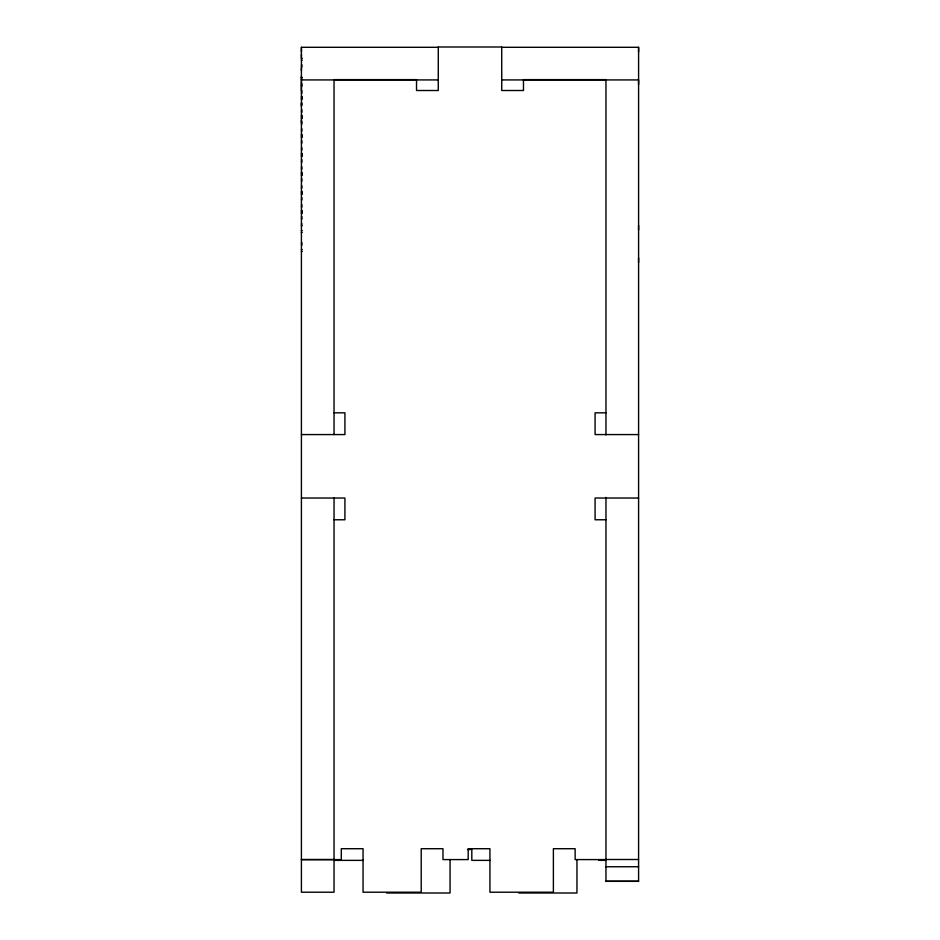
<?xml version="1.0" encoding="UTF-8"?>
<svg xmlns="http://www.w3.org/2000/svg" width="940" height="940" viewBox="0 0 940 940"><rect width="100%" height="100%" fill="white"/><g stroke="black" fill="none" stroke-linecap="round" stroke-linejoin="round"><path stroke-width="1.41" d="M301.411 122.611L301.411 119.909M301.411 106.349L301.411 103.283M301.411 90.569L301.411 79.924L438.275 79.924M301.411 79.16L301.411 76.14M301.411 70.7L301.411 67.986M301.411 57.939L301.411 54.238M301.411 52.017L301.411 47.294L438.275 47.294M638.589 262.589L638.589 257.901M638.589 229.959L638.589 225.283M638.589 84.647L638.589 79.924L501.725 79.924M638.589 52.017L638.589 47.294L501.725 47.294M302.21 58.503L301.411 58.503M302.21 65.118L301.411 65.118M302.21 77.491L301.411 77.491M302.21 84.106L301.411 84.106M302.21 91.133L301.411 91.133M302.21 96.479L301.411 96.479M302.21 97.737L301.411 97.737M302.21 103.094L301.411 103.094M302.21 110.121L301.411 110.121M302.21 115.467L301.411 115.467M302.21 116.725L301.411 116.725M302.21 122.083L301.411 122.083M302.21 129.109L301.411 129.109M302.21 134.455L301.411 134.455M302.21 135.713L301.411 135.713M302.21 141.059L301.411 141.071M302.21 148.097L301.411 148.097M302.21 153.443L301.411 153.443M302.21 154.701L301.411 154.701M302.21 160.047L301.411 160.047M302.21 167.073L301.411 167.085M302.21 172.431L301.411 172.431M302.21 173.689L301.411 173.689M302.21 179.035L301.411 179.035M302.21 186.061L301.411 186.061M302.21 191.419L301.411 191.419M302.21 192.677L301.411 192.677M302.21 198.023L301.411 198.023M302.21 205.049L301.411 205.049M302.21 210.407L301.411 210.407M302.21 211.665L301.411 211.665M302.21 217.011L301.411 217.011M302.21 224.037L301.411 224.037M302.21 230.653L301.411 230.653M302.21 243.025L301.411 243.025M302.21 249.641L301.411 249.641M301.411 60.266L302.198 60.266M301.411 66.881L302.198 66.881M301.411 79.254L302.198 79.254M301.411 85.869L302.198 85.869M301.411 92.896L302.198 92.896M301.411 98.242L302.198 98.242M301.411 99.499L302.198 99.499M301.411 104.857L302.198 104.857M301.411 111.883L302.198 111.883M301.411 117.23L302.198 117.23M301.411 118.487L302.198 118.487M301.411 123.845L302.198 123.845M301.411 130.871L302.198 130.871M301.411 136.218L302.198 136.218M301.411 137.475L302.198 137.475M301.411 142.833L302.198 142.833M301.411 149.86L302.198 149.86M301.411 155.206L302.198 155.206M301.411 156.463L302.198 156.463M301.411 161.809L302.198 161.821M301.411 168.847L302.198 168.847M301.411 174.194L302.198 174.194M301.411 175.451L302.198 175.451M301.411 180.797L302.198 180.797M301.411 187.824L302.198 187.836M301.411 193.182L302.198 193.182M301.411 194.439L302.198 194.439M301.411 199.785L302.198 199.785M301.411 206.812L302.198 206.812M301.411 212.17L302.198 212.17M301.411 213.427L302.198 213.427M301.411 218.773L302.198 218.773M301.411 225.8L302.198 225.8M301.411 232.415L302.198 232.415M301.411 244.788L302.198 244.788M301.411 251.403L302.198 251.403M334.041 412.825L344.921 412.825L344.921 434.574L301.411 434.574M605.959 412.825L595.079 412.825L595.079 434.574L638.589 434.574M301.411 498.024L344.921 498.024L344.921 519.773L334.041 519.773M638.589 498.024L595.079 498.024L595.079 519.773L605.959 519.773M467.462 849.49L471.81 849.49L471.81 860.37L490.022 860.37M301.411 859.583L334.041 859.583M605.959 859.501L638.589 859.501M301.411 859.583L341.302 859.583L341.302 848.714L363.052 848.714L363.052 892.213L421.214 892.213L421.214 848.714L442.975 848.714L442.975 859.583L468.19 859.583L468.19 848.714L489.94 848.714L489.94 892.213L553.39 892.213L553.39 848.714L575.139 848.714L575.139 859.583L605.959 859.583M334.041 860.37L363.392 860.37M598.71 860.37L605.959 860.37M605.959 866.75L638.589 866.75M605.959 881.262L638.589 881.262M386.61 893L450.06 893L450.06 860.37M518.786 893L576.96 893L576.96 860.37M638.589 47.294L638.589 881.344L605.959 881.344L605.959 497.354M605.959 434.903L605.959 79.63L523.474 79.63L523.474 90.51L501.725 90.51L501.725 47L438.275 47L438.275 90.51L416.526 90.51L416.526 79.63L334.041 79.63L334.041 434.574M334.041 498.024L334.041 892.213L301.411 892.213L301.411 47.294"/></g></svg>
